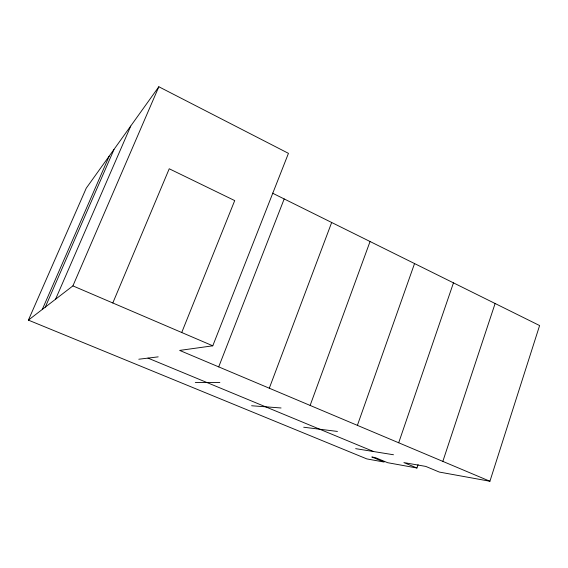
<?xml version="1.0" encoding="UTF-8"?>
<svg xmlns="http://www.w3.org/2000/svg" width="568" height="568" viewBox="0 0 568 568"><rect width="100%" height="100%" fill="white"/><g stroke="black" fill="none" stroke-linecap="round" stroke-linejoin="round"><path stroke-width="0.85" d="M418.076 464.652L416.947 468.004L403.898 462.593L425.759 466.413L439.312 472.065L489.921 481.245L539.6 325.556L272.498 193.155M442.834 461.386L495.111 303.504M398.693 442.777L453.463 282.857M357.393 425.361L414.541 263.566M310.128 405.431L370.059 241.514M269.296 388.214L331.676 222.493M218.708 366.878L284.185 198.949M489.921 481.245L179.651 350.413L212.78 345.813L288.452 153.346L158.834 86.755L86.258 188.157L28.4 320.125L366.821 458.909L384.124 462.047L371.827 456.991L375.228 457.581L387.61 462.686L416.947 468.004M181.732 332.507L234.712 200.589L169.236 168.774L112.805 302.978M28.4 320.125L72.91 285.881L158.834 86.755M55.522 299.315L130.732 126.103M42.288 309.468L109.141 156.228M45.255 307.196L114.005 149.448M138.784 359.232L158.188 356.86M195.307 382.541L219.873 382.52M251.61 405.751L281.061 407.98M303.695 427.228L337.442 431.439M355.66 448.656L393.482 454.755M147.978 358.11L373.659 451.56M72.91 285.881L212.78 345.813"/></g></svg>
